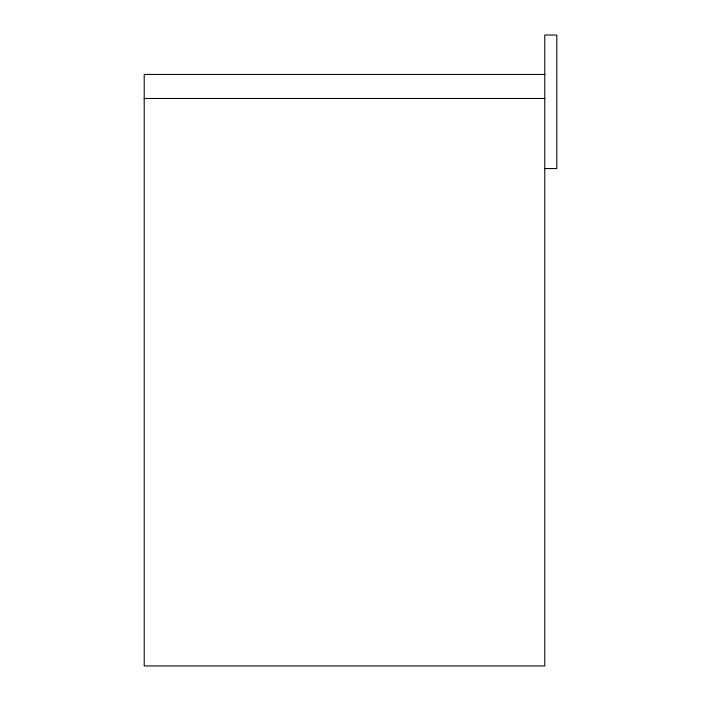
<?xml version="1.0" encoding="UTF-8"?>
<svg xmlns="http://www.w3.org/2000/svg" width="701" height="701" viewBox="0 0 701 701"><rect width="100%" height="100%" fill="white"/><g stroke="black" fill="none" stroke-linecap="round" stroke-linejoin="round"><path stroke-width="1.05" d="M544.773 74.437L144.204 74.437L144.204 665.95L544.773 665.95L544.773 35.05L556.796 35.05L556.796 168.573L544.773 168.573M144.204 98.473L544.773 98.473"/></g></svg>
